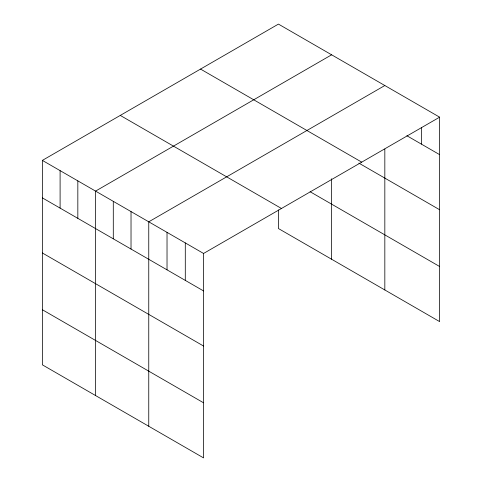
<?xml version="1.0" encoding="UTF-8"?>
<svg xmlns="http://www.w3.org/2000/svg" width="482" height="482" viewBox="0 0 482 482"><rect width="100%" height="100%" fill="white"/><g stroke="black" fill="none" stroke-linecap="round" stroke-linejoin="round"><path stroke-width="0.72" d="M42.368 160.392L203.561 253.46L203.561 457.9L42.368 364.832L42.368 160.392L278.439 24.1L439.632 117.168L439.632 321.608L278.439 228.54L278.439 209.929M331.634 54.809L95.563 191.107L95.563 395.547M384.829 85.525L148.757 221.816L148.757 426.257M203.561 253.46L439.632 117.168M406.874 135.731L439.632 154.644M200.536 69.077L361.729 162.145M358.861 163.109L439.632 209.742M310.101 191.722L439.632 266.51M120.271 115.415L281.464 208.483M42.368 197.873L203.561 290.941M42.368 252.972L203.561 346.034M42.368 309.739L203.561 402.801M421.364 127.61L421.364 144.1M384.829 149.065L384.829 289.965M331.634 178.762L331.634 259.25M185.293 242.91L185.293 280.391M167.025 232.366L167.025 269.842M131.026 211.58L131.026 249.061M113.294 201.343L113.294 238.819M77.831 180.87L77.831 218.346M60.099 170.634L60.099 208.11"/></g></svg>
